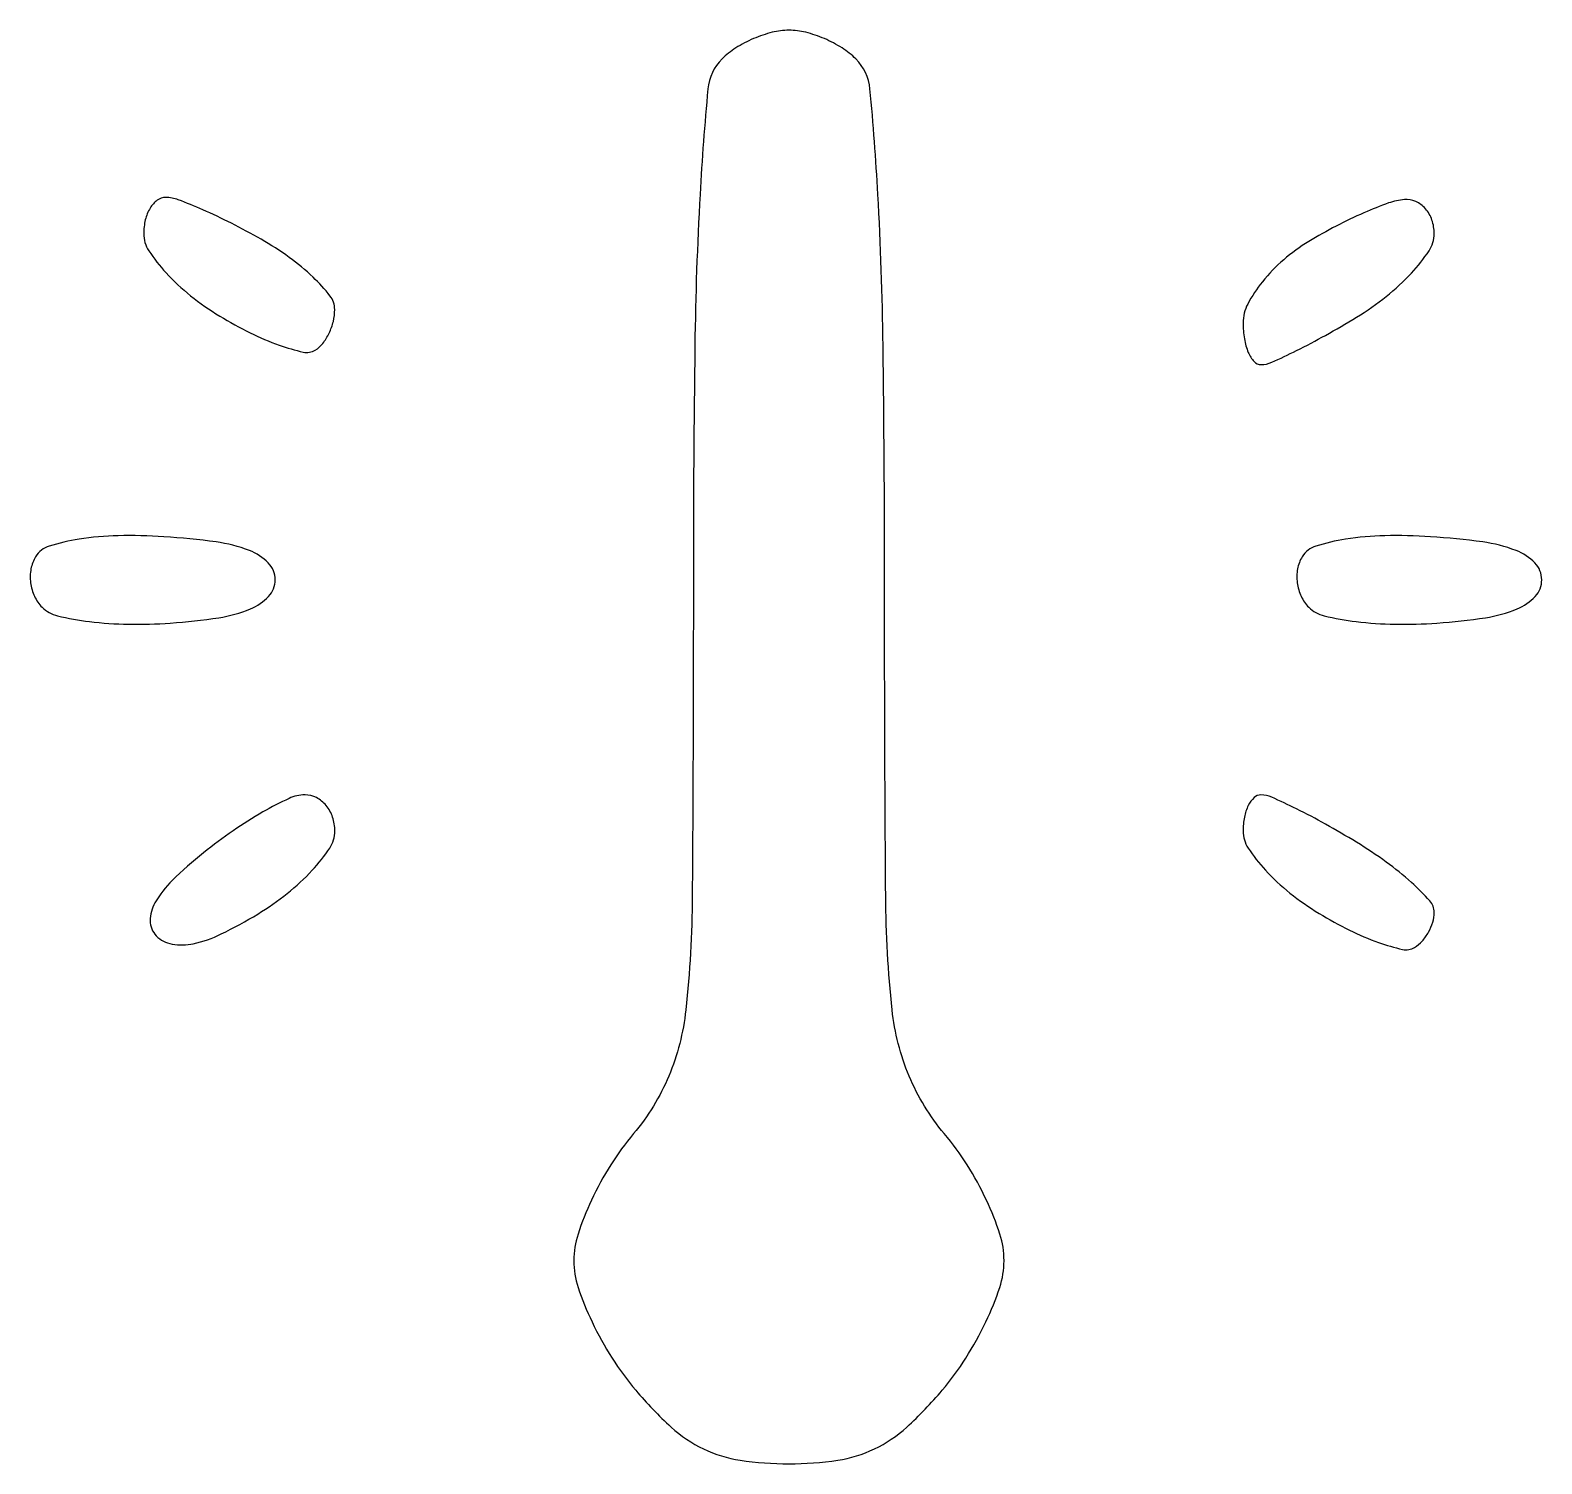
# Model space of a CAD drawing. Extents: x 0.1 to 22.4, y 0 to 21.2.
import ezdxf

# ---------------------------------------------------------------- set-up
doc = ezdxf.new("R2010")
doc.units = 0
doc.header["$MEASUREMENT"] = 0

msp = doc.modelspace()

# ---------------------------------------------------------------- linework, layer by layer
for points in [[(11.2864, 21.162, 0.062206), (11.039397, 21.13115, 0.039117), (10.763522, 21.037673, 0.038823), (10.502233, 20.900812, 0.056383), (10.29884, 20.73876, 0.174663), (10.090559, 20.295838, 0.00956), (9.974146, 18.738326, 0.010625), (9.897568, 16.502303, 0.003246), (9.8756, 13.118449, -0.001731), (9.8592, 8.381246, -0.024909), (9.763784, 6.701165, -0.072639), (9.512368, 5.722922, -0.075875), (8.99385, 4.873478, 0.034347), (8.656388, 4.411456, 0.030685), (8.371114, 3.890283, 0.031994), (8.173516, 3.389031, 0.078042), (8.1121, 2.99795, 0.079918), (8.175387, 2.604531, 0.031607), (8.380324, 2.094672, 0.030286), (8.675745, 1.561448, 0.033268), (9.025203, 1.085161, 0.033121), (9.54866, 0.540691, 0.072982), (10.026043, 0.218876, 0.075143), (10.566681, 0.053152, 0.036876), (11.2864, 0, 0.036876), (12.006119, 0.053152, 0.075143), (12.546757, 0.218876, 0.072982), (13.02414, 0.540691, 0.033121), (13.547597, 1.085161, 0.033268), (13.897055, 1.561448, 0.030286), (14.192476, 2.094672, 0.031607), (14.397413, 2.604531, 0.079918), (14.4607, 2.99795, 0.078042), (14.399284, 3.389031, 0.031994), (14.201686, 3.890283, 0.030685), (13.916412, 4.411456, 0.034347), (13.57895, 4.873478, -0.075875), (13.060432, 5.722922, -0.072639), (12.809016, 6.701165, -0.024909), (12.7136, 8.381246, -0.001731), (12.6972, 13.118449, 0.003246), (12.675232, 16.502303, 0.010625), (12.598654, 18.738326, 0.00956), (12.482241, 20.295838, 0.174663), (12.27396, 20.73876, 0.056383), (12.070567, 20.900812, 0.038823), (11.809278, 21.037673, 0.039117), (11.533403, 21.13115, 0.062206)], [(2.087617, 18.6931, 0.161676), (1.963987, 18.652051, 0.096375), (1.858709, 18.536169, 0.077798), (1.787594, 18.363183, 0.058758), (1.7635, 18.158866, 0.146027), (1.838572, 17.907299, 0.041236), (2.092898, 17.581244, 0.037803), (2.455676, 17.243032, 0.032115), (2.884856, 16.942695, 0.021537), (3.335447, 16.694594, 0.02944), (3.761837, 16.513625, 0.029537), (4.11742, 16.410041, 0.196985), (4.295656, 16.439644, 0.089172), (4.406302, 16.538952, 0.053635), (4.499421, 16.689375, 0.05151), (4.562251, 16.864642, 0.061726), (4.58287, 17.03859, 0.165936), (4.512793, 17.240421, 0.036414), (4.262737, 17.516567, 0.034134), (3.911517, 17.808755, 0.027064), (3.496187, 18.075875, 0.01178), (3.057222, 18.312203, 0.014332), (2.635083, 18.51179, 0.012909), (2.273872, 18.659077, 0.090586)], [(20.368425, 18.660854, 0.06842), (20.136799, 18.611572, 0.016579), (19.772327, 18.466243, 0.016699), (19.361693, 18.269921, 0.015909), (18.958255, 18.043629, 0.042693), (18.587366, 17.774155, 0.044595), (18.273506, 17.449178, 0.048874), (18.057112, 17.119751, 0.121215), (17.98833, 16.841425, 0.040954), (18.007469, 16.605197, 0.060598), (18.065589, 16.405897, 0.079904), (18.151089, 16.270809, 0.216291), (18.252225, 16.225518, 0.10441), (18.41196, 16.260074, 0.009897), (18.775764, 16.431751, 0.012311), (19.204709, 16.657975, 0.009396), (19.663025, 16.925734, 0.031387), (20.101755, 17.232556, 0.03723), (20.472582, 17.576262, 0.040507), (20.732984, 17.906342, 0.147805), (20.8093, 18.158866, 0.082189), (20.775938, 18.360455, 0.09848), (20.679793, 18.526696, 0.109099), (20.53649, 18.631794, 0.122726)], [(2.059977, 13.685145, 0.021457), (1.386711, 13.699705, 0.033403), (0.808727, 13.648671, 0.03761), (0.368637, 13.545612, 0.179905), (0.168494, 13.389888, 0.093877), (0.099682, 13.210548, 0.077095), (0.094489, 13.00514, 0.076264), (0.15201, 12.805736, 0.08831), (0.264972, 12.643848, 0.13961), (0.492919, 12.51695, 0.026898), (0.962739, 12.433028, 0.026748), (1.538959, 12.392918, 0.021883), (2.156456, 12.410054, 0.019598), (2.871598, 12.48954, 0.060654), (3.338893, 12.619393, 0.10693), (3.606387, 12.804466, 0.190374), (3.70335, 13.0499, 0.196197), (3.602202, 13.297748, 0.107156), (3.32358, 13.481232, 0.058545), (2.831107, 13.607978, 0.017605)], [(20.753077, 13.685145, 0.021457), (20.079811, 13.699705, 0.033403), (19.501827, 13.648671, 0.03761), (19.061737, 13.545612, 0.179905), (18.861594, 13.389888, 0.093877), (18.792782, 13.210548, 0.077095), (18.787589, 13.00514, 0.076264), (18.84511, 12.805736, 0.08831), (18.958072, 12.643848, 0.13961), (19.186019, 12.51695, 0.026898), (19.655839, 12.433028, 0.026748), (20.232059, 12.392918, 0.021883), (20.849556, 12.410054, 0.019598), (21.564698, 12.48954, 0.060654), (22.031993, 12.619393, 0.10693), (22.299487, 12.804466, 0.190374), (22.39645, 13.0499, 0.196197), (22.295302, 13.297748, 0.107156), (22.01668, 13.481232, 0.058545), (21.524207, 13.607978, 0.017605)], [(4.144225, 9.873848, 0.107906), (3.90915, 9.821539, 0.021164), (3.52204, 9.621844, 0.021557), (3.08268, 9.345356, 0.018522), (2.64525, 9.018423, 0.023058), (2.184708, 8.61042, 0.070736), (1.930262, 8.281534, 0.129727), (1.859414, 8.01437, 0.196143), (1.948873, 7.794337, 0.157641), (2.181985, 7.671623, 0.096027), (2.495974, 7.677782, 0.061061), (2.909006, 7.820666, 0.022844), (3.447848, 8.115528, 0.031676), (3.88312, 8.419561, 0.037474), (4.251032, 8.760904, 0.040821), (4.509217, 9.089257, 0.147234), (4.5851, 9.341366, 0.081162), (4.55178, 9.545283, 0.092165), (4.455593, 9.718154, 0.10115), (4.312372, 9.833409, 0.120574)], [(18.252225, 9.874282, 0.193149), (18.151206, 9.834329, 0.088187), (18.065404, 9.718281, 0.067764), (18.007184, 9.545733, 0.047561), (17.9877, 9.341366, 0.146027), (18.062772, 9.089799, 0.041236), (18.317098, 8.763744, 0.037803), (18.679876, 8.425532, 0.032115), (19.109056, 8.125195, 0.021537), (19.559647, 7.877094, 0.02944), (19.986037, 7.696125, 0.029537), (20.34162, 7.592541, 0.196985), (20.519856, 7.622144, 0.073607), (20.630596, 7.715519, 0.053071), (20.724276, 7.847497, 0.053169), (20.7879, 7.995907, 0.07483), (20.8093, 8.138099, 0.184891), (20.743746, 8.309317, 0.026155), (20.472582, 8.581455, 0.02691), (20.102012, 8.881787, 0.01994), (19.663025, 9.174066, 0.009396), (19.204709, 9.441825, 0.012311), (18.775764, 9.668049, 0.009897), (18.41196, 9.839726, 0.10441)]]:
    msp.add_lwpolyline(points, format="xyb", close=True)

doc.saveas('drawing.dxf')
